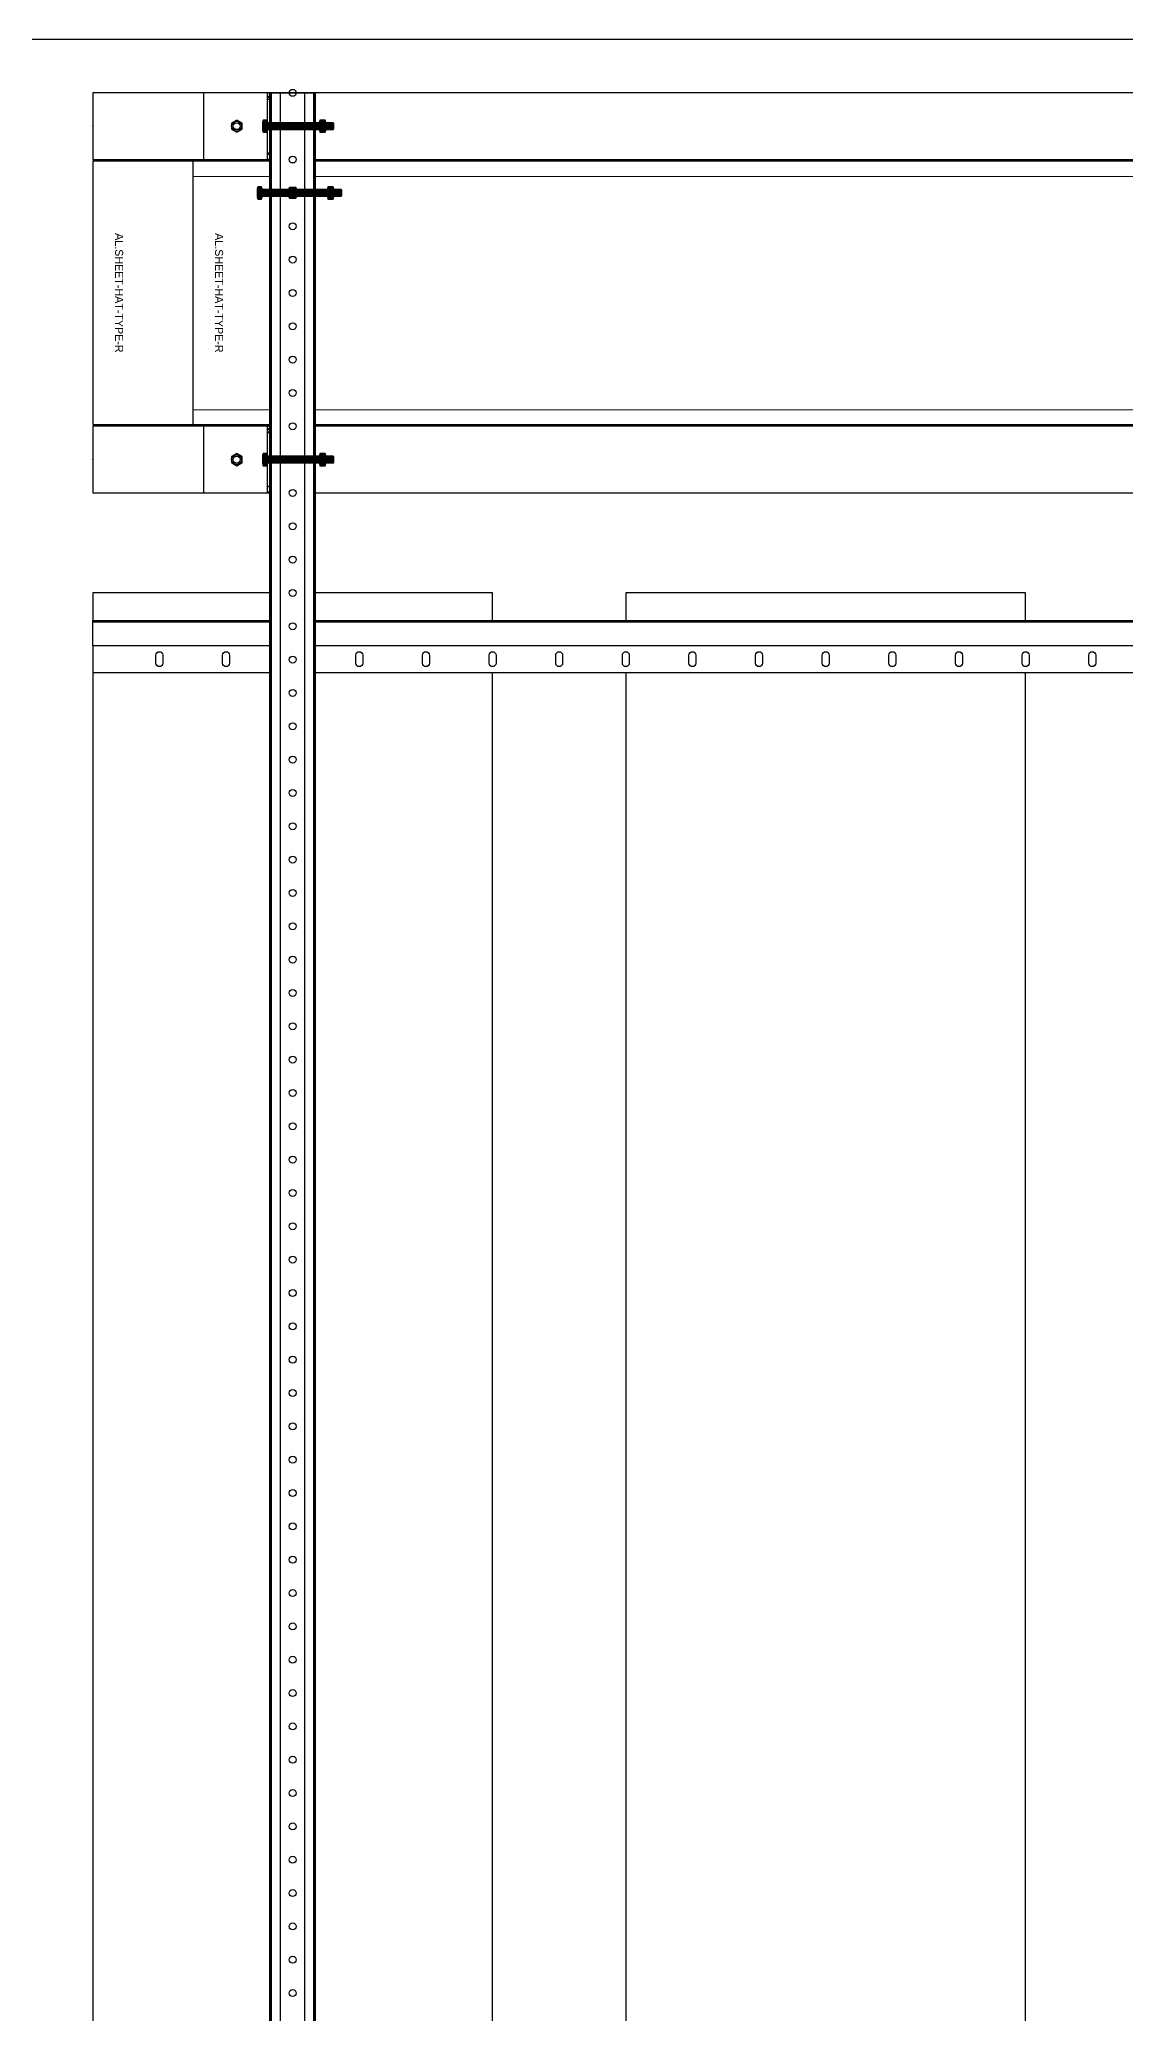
# Model space of a CAD drawing. Header units: millimetres. Extents: x -962357 to -591296, y -223672 to 59420.
# Drawn here: x -784570 to -783755, y -177807 to -176326 of the extents above; entities that cross this region are included whole.
import ezdxf
from ezdxf.enums import TextEntityAlignment as Align

# ---------------------------------------------------------------- set-up
doc = ezdxf.new("R2010")
doc.units = ezdxf.units.MM
for name, color, linetype in [('000 - H A T C H', 8, 'Continuous'), ('000 - WIPEOUT', 250, 'Continuous'), ('001 - ASCESSORIES', 251, 'Continuous'), ('A04_TUBE SERIES', 2, 'Continuous'), ('A11_ALU.SOLID SHEET', 2, 'Continuous')]:
    doc.layers.add(name, color=color, linetype=linetype)
doc.layers.add('A-GLAZ-CURT', color=2, linetype='Continuous', lineweight=9)
pattern_1 = [(110, (-0.5, 0), (-0.939693, -0.34202), []), (110, (-0.2012, 0.6409), (-0.939693, -0.34202), [1.25, -0.25, 0, -0.25])]

# ---------------------------------------------------------------- blocks, each defined once
blk = doc.blocks.new('*U4624')
at = {"layer": 'A11_ALU.SOLID SHEET', "color": 0}
blk.add_lwpolyline([(1100, -98.8), (1100, 98.8), (0, 98.8), (0, -98.8)], close=True, dxfattribs=at)
at = {"layer": 'Defpoints', "color": 250}
blk.add_point((0, 0), dxfattribs=at)
blk.add_text('AL.SHEET-HAT-TYPE-R', height=6, rotation=270, dxfattribs=at).set_placement((15, 0), align=Align.BOTTOM_CENTER)
blk = doc.blocks.new('*U4643')
blk.add_attdef('EXTR.OVL-LENGTH_', (-25, -59.1), '', height=5)
blk.add_wipeout([(-25, 0), (25, 0), (25, 67400), (-25, 67400)]).dxf.layer = '000 - WIPEOUT'
blk.add_point((0, 0))
at = {"layer": 'A04_TUBE SERIES', "color": 0}
blk.add_lwpolyline([(-25, 0), (25, 0), (25, 67400), (-25, 67400)], close=True, dxfattribs=at)
blk = doc.blocks.new('*U4645')
blk.add_attdef('EXTR.OVL-LENGTH_', (-25, -59.1), '', height=5)
blk.add_wipeout([(-25, 0), (25, 0), (25, 67400), (-25, 67400)]).dxf.layer = '000 - WIPEOUT'
blk.add_point((0, 0))
at = {"layer": 'A04_TUBE SERIES', "color": 0}
blk.add_lwpolyline([(-25, 0), (25, 0), (25, 67400), (-25, 67400)], close=True, dxfattribs=at)
blk = doc.blocks.new('*U4717')
at = {"color": 3}
for points in [[(-1050, -32850), (1050, -32850), (1050, -33150), (-1050, -33150)], [(-1050, -33250), (1050, -33250), (1050, -33550), (-1050, -33550)]]:
    blk.add_wipeout(points, dxfattribs=at).dxf.layer = '000 - WIPEOUT'
at = {"layer": 'A11_ALU.SOLID SHEET', "color": 0, "linetype": 'ByBlock'}
for points in [[(-1050, -33150), (1050, -33150), (1050, -32850), (-1050, -32850)], [(-1050, -33550), (1050, -33550), (1050, -33250), (-1050, -33250)]]:
    blk.add_lwpolyline(points, close=True, dxfattribs=at)
blk = doc.blocks.new('*U4943')
at = {"linetype": 'ByBlock'}
blk.add_wipeout([(-33525, 0), (-32400, 0), (-32400, 39), (-33525, 39)], dxfattribs=at).dxf.layer = '001 - ASCESSORIES'
at = {"color": 1, "linetype": 'ByBlock'}
blk.add_lwpolyline([(-32400, 20), (-33525, 20), (-33525, 39), (-32400, 39)], close=True, dxfattribs=at)
for points in [[(-33477.6, 7), (-33477.6, 13, -1), (-33472.4, 13), (-33472.4, 7, -1)], [(-33427.6, 7), (-33427.6, 13, -1), (-33422.4, 13), (-33422.4, 7, -1)], [(-33377.6, 7), (-33377.6, 13, -1), (-33372.4, 13), (-33372.4, 7, -1)], [(-33327.6, 7), (-33327.6, 13, -1), (-33322.4, 13), (-33322.4, 7, -1)], [(-33277.6, 7), (-33277.6, 13, -1), (-33272.4, 13), (-33272.4, 7, -1)], [(-33227.6, 7), (-33227.6, 13, -1), (-33222.4, 13), (-33222.4, 7, -1)], [(-33177.6, 7), (-33177.6, 13, -1), (-33172.4, 13), (-33172.4, 7, -1)], [(-33127.6, 7), (-33127.6, 13, -1), (-33122.4, 13), (-33122.4, 7, -1)], [(-33077.6, 7), (-33077.6, 13, -1), (-33072.4, 13), (-33072.4, 7, -1)], [(-33027.6, 7), (-33027.6, 13, -1), (-33022.4, 13), (-33022.4, 7, -1)], [(-32977.6, 7), (-32977.6, 13, -1), (-32972.4, 13), (-32972.4, 7, -1)], [(-32927.6, 7), (-32927.6, 13, -1), (-32922.4, 13), (-32922.4, 7, -1)], [(-32877.6, 7), (-32877.6, 13, -1), (-32872.4, 13), (-32872.4, 7, -1)], [(-32827.6, 7), (-32827.6, 13, -1), (-32822.4, 13), (-32822.4, 7, -1)], [(-32777.6, 7), (-32777.6, 13, -1), (-32772.4, 13), (-32772.4, 7, -1)]]:
    blk.add_lwpolyline(points, format="xyb", close=True, dxfattribs=at)
at = {"layer": '001 - ASCESSORIES'}
blk.add_lwpolyline([(-33525, 39), (-32400, 39), (-32400, 37.8), (-33525, 37.8)], close=True, dxfattribs=at)
at = {"layer": '001 - ASCESSORIES', "color": 1, "linetype": 'ByBlock'}
blk.add_lwpolyline([(-33525, 0), (-32400, 0), (-32400, 20), (-33525, 20)], close=True, dxfattribs=at)
blk = doc.blocks.new('*U4945')
at = {"color": 6}
blk.add_wipeout([(1425, -17), (-1425, -17), (-1425, 17), (1425, 17)], dxfattribs=at).dxf.layer = '000 - WIPEOUT'
at = {"layer": '001 - ASCESSORIES', "color": 0, "linetype": 'ByBlock'}
for p, q in [((1425, 15.8), (-1425, 15.8)), ((1425, -15.8), (-1425, -15.8))]:
    blk.add_line(p, q, dxfattribs=at)
at = {"layer": '001 - ASCESSORIES', "color": 1}
blk.add_lwpolyline([(1425, 17), (1425, -17), (-1425, -17), (-1425, 17)], close=True, dxfattribs=at)
at = {"layer": '001 - ASCESSORIES', "color": 0, "linetype": 'ByBlock'}
for points in [[(-1425, 17), (-1425, 9), (1425, 9), (1425, 17)], [(-1425, -9), (-1425, -17), (1425, -17), (1425, -9)]]:
    blk.add_lwpolyline(points, close=True, dxfattribs=at)
at = {"layer": '001 - ASCESSORIES', "color": 1, "linetype": 'Continuous'}
for centre in [(-1425, 0), (-1400, 0), (-1375, 0), (-1350, 0), (-1325, 0), (-1300, 0), (-1275, 0), (-1250, 0), (-1225, 0), (-1200, 0), (-1175, 0), (-1150, 0), (-1125, 0), (-1100, 0), (-1075, 0), (-1050, 0), (-1025, 0), (-1000, 0), (-975, 0), (-950, 0), (-925, 0), (-900, 0), (-875, 0), (-850, 0), (-825, 0), (-800, 0), (-775, 0), (-750, 0), (-725, 0), (-700, 0), (-675, 0), (-650, 0), (-625, 0), (-600, 0), (-575, 0), (-550, 0), (-525, 0), (-500, 0), (-475, 0), (-450, 0), (-425, 0), (-400, 0), (-375, 0), (-350, 0), (-325, 0), (-300, 0), (-275, 0), (-250, 0), (-225, 0), (-200, 0), (-175, 0), (-150, 0), (-125, 0), (-100, 0), (-75, 0), (-50, 0), (-25, 0), (0, 0)]:
    blk.add_circle(centre, 2.6, dxfattribs=at)
blk = doc.blocks.new('*U4663')
at = {"layer": '001 - ASCESSORIES', "color": 0}
blk.add_lwpolyline([(4.6, 0), (2.3, 4), (-2.3, 4), (-4.6, 0), (-2.3, -4), (2.3, -4)], close=True, dxfattribs=at)
at = {"layer": '001 - ASCESSORIES', "color": 8}
blk.add_circle((0, 0), 3.85, dxfattribs=at)
at = {"layer": '001 - ASCESSORIES', "color": 0}
blk.add_circle((0, 0), 2.6, dxfattribs=at)
blk = doc.blocks.new('*U4664')
at = {"layer": '000 - H A T C H'}
h = blk.add_hatch(color=250, dxfattribs=at)
h.dxf.hatch_style = 1
h.paths.add_polyline_path([(4, -2.3), (4, 2.3), (0, 4.6), (-4, 2.3), (-4, -2.3), (0, -4.6)])
h.paths.add_polyline_path([(0, -2.6, -1), (0, 2.6, -1)], flags=16)
at = {"layer": '001 - ASCESSORIES', "color": 0, "rotation": 270}
blk.add_blockref('*U4663', (0, 0), dxfattribs=at)
blk = doc.blocks.new('*U4682')
at = {"color": 1}
for p, q in [((-3.5, 3.5), (3.5, 3.5)), ((-3.5, 0), (3.5, 0))]:
    blk.add_line(p, q, dxfattribs=at)
at = {"color": 0}
for points in [[(-2.3, 3.2, 0.249855), (-4.6, 3.2), (-4.6, 0.3, 0.249855), (-2.3, 0.3)], [(2.3, 3.2, 0.062432), (0, 3.5, 0.062432), (-2.3, 3.2), (-2.3, 0.3, 0.061701), (0, 0, 0.061701), (2.3, 0.3)], [(4.6, 3.2, 0.249855), (2.3, 3.2), (2.3, 0.3, 0.249855), (4.6, 0.3)]]:
    blk.add_lwpolyline(points, format="xyb", close=True, dxfattribs=at)
blk = doc.blocks.new('*U4696')
at = {"layer": '000 - H A T C H'}
h = blk.add_hatch(dxfattribs=at)
h.set_pattern_fill('ANSI35', color=8, scale=4, angle=65)
h.set_pattern_definition(pattern_1)
h.paths.add_polyline_path([(0, -2.5), (59.5, -2.5), (59.5, 2.5), (0, 2.5)])
at = {"color": 8}
blk.add_line((59.5, -2.5), (59.5, 2.5), dxfattribs=at)
at = {"color": 1}
blk.add_lwpolyline([(59.5, 2.5), (0, 2.5), (0, -2.5), (59.5, -2.5), (60, -2), (60, 2)], close=True, dxfattribs=at)
blk = doc.blocks.new('*U4748')
at = {"layer": '000 - H A T C H'}
h = blk.add_hatch(color=250, dxfattribs=at)
h.dxf.hatch_style = 1
edge = h.paths.add_edge_path()
edge.add_line((-0.3, -4.6), (-3.2, -4.6))
edge.add_arc((-1, -3.5), 2.45, 180, 208.0569, ccw=False)
edge.add_line((-3.5, -3.5), (-3.5, 0))
edge.add_arc((5.9, 0), 9.36, 179.9761, 180.0239, ccw=False)
edge.add_line((-3.5, 0), (-3.5, 0))
edge.add_arc((5.9, 0), 9.36, 179.9761, 180.0239, ccw=False)
edge.add_line((-3.5, 0), (-3.5, 3.5))
edge.add_arc((-1, 3.5), 2.45, 151.9431, 180, ccw=False)
edge.add_line((-3.2, 4.6), (-0.3, 4.6))
edge.add_arc((-2.5, 3.5), 2.45, 360, 388.0569, ccw=False)
edge.add_line((0, 3.5), (0, -3.5))
edge.add_arc((-2.5, -3.5), 2.45, 331.9431, 360, ccw=False)
blk.add_blockref('*U4696', (0, 0))
at = {"layer": '001 - ASCESSORIES', "rotation": 90}
blk.add_blockref('*U4682', (0, 0), dxfattribs=at)
blk = doc.blocks.new('*U4662')
at = {"color": 1}
for p, q in [((-3.5, 4.5), (3.5, 4.5)), ((-3.5, 0), (3.5, 0))]:
    blk.add_line(p, q, dxfattribs=at)
at = {"color": 0}
for points in [[(-2.3, 4.2, 0.249893), (-4.6, 4.2), (-4.6, 0.3, 0.249893), (-2.3, 0.3)], [(2.3, 4.2, 0.062422), (0, 4.5, 0.062422), (-2.3, 4.2), (-2.3, 0.3, 0.061692), (0, 0, 0.061692), (2.3, 0.3)], [(4.6, 4.2, 0.249893), (2.3, 4.2), (2.3, 0.3, 0.249893), (4.6, 0.3)]]:
    blk.add_lwpolyline(points, format="xyb", close=True, dxfattribs=at)
blk = doc.blocks.new('*U4707')
at = {"layer": '000 - H A T C H'}
h = blk.add_hatch(color=250, dxfattribs=at)
h.dxf.hatch_style = 1
edge = h.paths.add_edge_path()
edge.add_line((0.3, 4.6), (4.2, 4.6))
edge.add_arc((2, 3.5), 2.45, 0, 28.0609, ccw=False)
edge.add_line((4.5, 3.5), (4.5, 0))
edge.add_arc((-4.9, 0), 9.36, -0.0239, 0.0239, ccw=False)
edge.add_line((4.5, 0), (4.5, 0))
edge.add_arc((-4.9, 0), 9.36, -0.0239, 0.0239, ccw=False)
edge.add_line((4.5, 0), (4.5, -3.5))
edge.add_arc((2, -3.5), 2.45, -28.0609, 0, ccw=False)
edge.add_line((4.2, -4.6), (0.3, -4.6))
edge.add_arc((2.5, -3.5), 2.45, 180, 208.0609, ccw=False)
edge.add_line((0, -3.5), (0, 3.5))
edge.add_arc((2.5, 3.5), 2.45, 151.9391, 180, ccw=False)
at = {"layer": '001 - ASCESSORIES', "color": 0, "rotation": 270}
blk.add_blockref('*U4662', (0, 0), dxfattribs=at)
blk = doc.blocks.new('*U4821')
at = {"layer": '001 - ASCESSORIES'}
blk.add_blockref('*U4748', (-23, 0), dxfattribs=at)
at = {"layer": '001 - ASCESSORIES', "color": 2}
for rotation in [90, 90, 270, 270]:
    blk.add_blockref('*U4664', (0, 0), dxfattribs=dict(at, rotation=rotation))
at = {"layer": '001 - ASCESSORIES', "color": 1}
blk.add_blockref('*U4707', (26.2, 0), dxfattribs=at)
blk = doc.blocks.new('000 - ASSCESSORIES_FAMELINE_AL.EXTR._L-PROFILE_50x68mm._non-code_TOP_VIEW')
blk.add_wipeout([(-50, -25), (0, -25), (0, 25), (-50, 25)]).dxf.layer = '000 - WIPEOUT'
at = {"layer": '000 - H A T C H'}
h = blk.add_hatch(dxfattribs=at)
h.set_pattern_fill('ANSI32', color=8, scale=0.5)
h.set_pattern_definition([(45, (-14193.569, 11847.092), (-3.367596, 3.367596), []), (45, (-14191.324, 11847.092), (-3.367596, 3.367596), [])])
h.paths.add_polyline_path([(-2, 20), (0, 20), (0, 25), (-2, 25)])
h.paths.add_polyline_path([(0, -20), (-2, -20), (-2, -25), (0, -25)])
at = {"layer": '001 - ASCESSORIES', "color": 0}
for p, q in [((0, 20), (-2, 20)), ((-2, -20), (0, -20))]:
    blk.add_line(p, q, dxfattribs=at)
at = {"layer": '001 - ASCESSORIES', "color": 1}
blk.add_line((-2, -20), (-2, 20), dxfattribs=at)
at = {"layer": '001 - ASCESSORIES'}
blk.add_lwpolyline([(-50, -25), (0, -25), (0, 25), (-50, 25)], close=True, dxfattribs=at)
at = {"layer": '001 - ASCESSORIES', "color": 0}
for points in [[(-2, 25), (0, 25), (0, 20), (-2, 20)], [(-2, -20), (0, -20), (0, -25), (-2, -25)]]:
    blk.add_lwpolyline(points, close=True, dxfattribs=at)
at = {"layer": '001 - ASCESSORIES', "color": 1}
blk.add_circle((-25, 0), 2.6, dxfattribs=at)
blk = doc.blocks.new('*U4738')
at = {"layer": '001 - ASCESSORIES', "color": 0}
blk.add_blockref('000 - ASSCESSORIES_FAMELINE_AL.EXTR._L-PROFILE_50x68mm._non-code_TOP_VIEW', (0, 0), dxfattribs=at)
blk = doc.blocks.new('*U4683')
blk.add_circle((0, 0), 3.66)
at = {"layer": '001 - ASCESSORIES', "color": 0}
blk.add_lwpolyline([(4.6, 0), (2.3, 4), (-2.3, 4), (-4.6, 0), (-2.3, -4), (2.3, -4)], close=True, dxfattribs=at)
at = {"layer": '001 - ASCESSORIES', "color": 8}
blk.add_circle((0, 0), 3.85, dxfattribs=at)
blk = doc.blocks.new('*U4715')
at = {"layer": '001 - ASCESSORIES', "rotation": 90}
blk.add_blockref('*U4683', (0, 0), dxfattribs=at)
blk = doc.blocks.new('*U4751')
at = {"layer": '001 - ASCESSORIES'}
blk.add_blockref('*U4715', (0, 0), dxfattribs=at)
blk = doc.blocks.new('*U4694')
at = {"layer": '000 - H A T C H'}
h = blk.add_hatch(dxfattribs=at)
h.set_pattern_fill('ANSI35', color=8, scale=4, angle=65)
h.set_pattern_definition(pattern_1)
h.paths.add_polyline_path([(0, -2.5), (49.5, -2.5), (49.5, 2.5), (0, 2.5)])
at = {"color": 8}
blk.add_line((49.5, -2.5), (49.5, 2.5), dxfattribs=at)
at = {"color": 1}
blk.add_lwpolyline([(49.5, 2.5), (0, 2.5), (0, -2.5), (49.5, -2.5), (50, -2), (50, 2)], close=True, dxfattribs=at)
blk = doc.blocks.new('*U4746')
at = {"layer": '000 - H A T C H'}
h = blk.add_hatch(color=250, dxfattribs=at)
h.dxf.hatch_style = 1
edge = h.paths.add_edge_path()
edge.add_line((-0.3, -4.6), (-3.2, -4.6))
edge.add_arc((-1, -3.5), 2.45, 180, 208.0569, ccw=False)
edge.add_line((-3.5, -3.5), (-3.5, 0))
edge.add_arc((5.9, 0), 9.36, 179.9761, 180.0239, ccw=False)
edge.add_line((-3.5, 0), (-3.5, 0))
edge.add_arc((5.9, 0), 9.36, 179.9761, 180.0239, ccw=False)
edge.add_line((-3.5, 0), (-3.5, 3.5))
edge.add_arc((-1, 3.5), 2.45, 151.9431, 180, ccw=False)
edge.add_line((-3.2, 4.6), (-0.3, 4.6))
edge.add_arc((-2.5, 3.5), 2.45, 360, 388.0569, ccw=False)
edge.add_line((0, 3.5), (0, -3.5))
edge.add_arc((-2.5, -3.5), 2.45, 331.9431, 360, ccw=False)
blk.add_blockref('*U4694', (0, 0))
at = {"layer": '001 - ASCESSORIES', "rotation": 90}
blk.add_blockref('*U4682', (0, 0), dxfattribs=at)
blk = doc.blocks.new('*U4752')
at = {"layer": '001 - ASCESSORIES'}
for name, p in [('*U4746', (0, 0)), ('*U4707', (39.2, 0))]:
    blk.add_blockref(name, p, dxfattribs=at)
blk = doc.blocks.new('*U4794')
at = {"color": 2}
blk.add_blockref('*U4738', (0, 0), dxfattribs=at)
for name, p in [('*U4751', (-25, 0)), ('*U4752', (-2, 0))]:
    blk.add_blockref(name, p)
blk = doc.blocks.new('*U4956')
blk.add_lwpolyline([(27650, -552), (-107450, -552), (-107450, -3555), (27650, -3555)], close=True)
at = {"layer": 'A11_ALU.SOLID SHEET', "color": 1}
blk.add_blockref('*U4624', (-39850, -742), dxfattribs=at)
at = {"layer": 'A04_TUBE SERIES', "color": 0, "linetype": 'ByBlock', "rotation": 270}
for name, p in [('*U4643', (-39850, -617)), ('*U4645', (-39850, -867))]:
    blk.add_blockref(name, p, dxfattribs=at)
at = {"layer": 'A11_ALU.SOLID SHEET', "color": 0, "linetype": 'ByBlock', "rotation": 270}
blk.add_blockref('*U4717', (-6300, -2017), dxfattribs=at)
at = {"layer": '001 - ASCESSORIES', "linetype": 'ByBlock'}
blk.add_blockref('*U4943', (-6325, -1026.7), dxfattribs=at)
at = {"layer": '001 - ASCESSORIES', "linetype": 'ByBlock', "rotation": 270}
blk.add_blockref('*U4945', (-39700, -2017), dxfattribs=at)
at = {"layer": '001 - ASCESSORIES', "linetype": 'ByBlock'}
for name, p in [('*U4794', (-39717, -617)), ('*U4821', (-39700, -667)), ('*U4794', (-39717, -867))]:
    blk.add_blockref(name, p, dxfattribs=at)
blk.add_blockref('*U4794', (-39717, -617), dxfattribs=at)
blk = doc.blocks.new('DPA_CP_Metal Ceiling Panel1 - Horizontal with Gap-16029635-4160-01 UPPER PLATFORM LEVEL - REFLECTED CEILING PLAN')
at = {"layer": 'A-GLAZ-CURT'}
for p, q in [((-784457.4, 2701.5), (-784457.4, 2976.5)), ((-784457.4, 2701.5), (-784457.4, 2976.5)), ((-784457.4, 2976.5), (-783432.4, 2976.5)), ((-784457.4, 2976.5), (-783432.4, 2976.5)), ((-784457.4, 2701.5), (-784457.4, 2976.5)), ((-783432.4, 2701.5), (-783432.4, 2976.5)), ((-783432.4, 2976.5), (-783432.4, 2701.5)), ((-783432.4, 2976.5), (-783432.4, 2701.5)), ((-784457.4, 2926.5), (-783432.4, 2926.5)), ((-784457.4, 2751.5), (-783432.4, 2751.5)), ((-784457.4, 2701.5), (-783432.4, 2701.5)), ((-783432.4, 2701.5), (-784457.4, 2701.5)), ((-783432.4, 2701.5), (-784457.4, 2701.5))]:
    blk.add_line(p, q, dxfattribs=at)
blk = doc.blocks.new('*U432')
at = {"layer": 'A11_ALU.SOLID SHEET', "color": 0}
blk.add_lwpolyline([(1025, -98.8), (1025, 98.8), (0, 98.8), (0, -98.8)], close=True, dxfattribs=at)
at = {"layer": 'Defpoints', "color": 250}
blk.add_point((0, 0), dxfattribs=at)
blk.add_text('AL.SHEET-HAT-TYPE-R', height=6, rotation=270, dxfattribs=at).set_placement((15, 0), align=Align.BOTTOM_CENTER)
blk = doc.blocks.new('*U712')
at = {"layer": 'A11_ALU.SOLID SHEET', "color": 0}
blk.add_lwpolyline([(1100, -98.8), (1100, 98.8), (0, 98.8), (0, -98.8)], close=True, dxfattribs=at)
at = {"layer": 'Defpoints', "color": 250}
blk.add_point((0, 0), dxfattribs=at)
blk.add_text('AL.SHEET-HAT-TYPE-R', height=6, rotation=270, dxfattribs=at).set_placement((15, 0), align=Align.BOTTOM_CENTER)
blk = doc.blocks.new('*U723')
blk.add_attdef('EXTR.OVL-LENGTH_', (-25, -59.1), '', height=5)
blk.add_wipeout([(-25, 0), (25, 0), (25, 67400), (-25, 67400)]).dxf.layer = '000 - WIPEOUT'
blk.add_point((0, 0))
at = {"layer": 'A04_TUBE SERIES', "color": 0}
blk.add_lwpolyline([(-25, 0), (25, 0), (25, 67400), (-25, 67400)], close=True, dxfattribs=at)
blk = doc.blocks.new('*U745')
blk.add_attdef('EXTR.OVL-LENGTH_', (-25, -59.1), '', height=5)
blk.add_wipeout([(-25, 0), (25, 0), (25, 67400), (-25, 67400)]).dxf.layer = '000 - WIPEOUT'
blk.add_point((0, 0))
at = {"layer": 'A04_TUBE SERIES', "color": 0}
blk.add_lwpolyline([(-25, 0), (25, 0), (25, 67400), (-25, 67400)], close=True, dxfattribs=at)
blk = doc.blocks.new('*U695')
at = {"color": 3}
for points in [[(-1050, -32850), (1050, -32850), (1050, -33150), (-1050, -33150)], [(-1050, -33250), (1050, -33250), (1050, -33550), (-1050, -33550)]]:
    blk.add_wipeout(points, dxfattribs=at).dxf.layer = '000 - WIPEOUT'
at = {"layer": 'A11_ALU.SOLID SHEET', "color": 0, "linetype": 'ByBlock'}
for points in [[(-1050, -33150), (1050, -33150), (1050, -32850), (-1050, -32850)], [(-1050, -33550), (1050, -33550), (1050, -33250), (-1050, -33250)]]:
    blk.add_lwpolyline(points, close=True, dxfattribs=at)
blk = doc.blocks.new('*U655')
at = {"linetype": 'ByBlock'}
blk.add_wipeout([(-33525, 0), (-32400, 0), (-32400, 39), (-33525, 39)], dxfattribs=at).dxf.layer = '001 - ASCESSORIES'
at = {"color": 1, "linetype": 'ByBlock'}
blk.add_lwpolyline([(-32400, 20), (-33525, 20), (-33525, 39), (-32400, 39)], close=True, dxfattribs=at)
for points in [[(-33477.6, 7), (-33477.6, 13, -1), (-33472.4, 13), (-33472.4, 7, -1)], [(-33427.6, 7), (-33427.6, 13, -1), (-33422.4, 13), (-33422.4, 7, -1)], [(-33377.6, 7), (-33377.6, 13, -1), (-33372.4, 13), (-33372.4, 7, -1)], [(-33327.6, 7), (-33327.6, 13, -1), (-33322.4, 13), (-33322.4, 7, -1)], [(-33277.6, 7), (-33277.6, 13, -1), (-33272.4, 13), (-33272.4, 7, -1)], [(-33227.6, 7), (-33227.6, 13, -1), (-33222.4, 13), (-33222.4, 7, -1)], [(-33177.6, 7), (-33177.6, 13, -1), (-33172.4, 13), (-33172.4, 7, -1)], [(-33127.6, 7), (-33127.6, 13, -1), (-33122.4, 13), (-33122.4, 7, -1)], [(-33077.6, 7), (-33077.6, 13, -1), (-33072.4, 13), (-33072.4, 7, -1)], [(-33027.6, 7), (-33027.6, 13, -1), (-33022.4, 13), (-33022.4, 7, -1)], [(-32977.6, 7), (-32977.6, 13, -1), (-32972.4, 13), (-32972.4, 7, -1)], [(-32927.6, 7), (-32927.6, 13, -1), (-32922.4, 13), (-32922.4, 7, -1)], [(-32877.6, 7), (-32877.6, 13, -1), (-32872.4, 13), (-32872.4, 7, -1)], [(-32827.6, 7), (-32827.6, 13, -1), (-32822.4, 13), (-32822.4, 7, -1)], [(-32777.6, 7), (-32777.6, 13, -1), (-32772.4, 13), (-32772.4, 7, -1)]]:
    blk.add_lwpolyline(points, format="xyb", close=True, dxfattribs=at)
at = {"layer": '001 - ASCESSORIES'}
blk.add_lwpolyline([(-33525, 39), (-32400, 39), (-32400, 37.8), (-33525, 37.8)], close=True, dxfattribs=at)
at = {"layer": '001 - ASCESSORIES', "color": 1, "linetype": 'ByBlock'}
blk.add_lwpolyline([(-33525, 0), (-32400, 0), (-32400, 20), (-33525, 20)], close=True, dxfattribs=at)
blk = doc.blocks.new('*U558')
at = {"color": 6}
blk.add_wipeout([(1425, -17), (-1425, -17), (-1425, 17), (1425, 17)], dxfattribs=at).dxf.layer = '000 - WIPEOUT'
at = {"layer": '001 - ASCESSORIES', "color": 0, "linetype": 'ByBlock'}
for p, q in [((1425, 15.8), (-1425, 15.8)), ((1425, -15.8), (-1425, -15.8))]:
    blk.add_line(p, q, dxfattribs=at)
at = {"layer": '001 - ASCESSORIES', "color": 1}
blk.add_lwpolyline([(1425, 17), (1425, -17), (-1425, -17), (-1425, 17)], close=True, dxfattribs=at)
at = {"layer": '001 - ASCESSORIES', "color": 0, "linetype": 'ByBlock'}
for points in [[(-1425, 17), (-1425, 9), (1425, 9), (1425, 17)], [(-1425, -9), (-1425, -17), (1425, -17), (1425, -9)]]:
    blk.add_lwpolyline(points, close=True, dxfattribs=at)
at = {"layer": '001 - ASCESSORIES', "color": 1, "linetype": 'Continuous'}
for centre in [(-1425, 0), (-1400, 0), (-1375, 0), (-1350, 0), (-1325, 0), (-1300, 0), (-1275, 0), (-1250, 0), (-1225, 0), (-1200, 0), (-1175, 0), (-1150, 0), (-1125, 0), (-1100, 0), (-1075, 0), (-1050, 0), (-1025, 0), (-1000, 0), (-975, 0), (-950, 0), (-925, 0), (-900, 0), (-875, 0), (-850, 0), (-825, 0), (-800, 0), (-775, 0), (-750, 0), (-725, 0), (-700, 0), (-675, 0), (-650, 0), (-625, 0), (-600, 0), (-575, 0), (-550, 0), (-525, 0), (-500, 0), (-475, 0), (-450, 0), (-425, 0), (-400, 0), (-375, 0), (-350, 0), (-325, 0), (-300, 0), (-275, 0), (-250, 0), (-225, 0), (-200, 0), (-175, 0), (-150, 0), (-125, 0), (-100, 0), (-75, 0), (-50, 0), (-25, 0), (0, 0)]:
    blk.add_circle(centre, 2.6, dxfattribs=at)
blk = doc.blocks.new('*U350')
at = {"layer": '001 - ASCESSORIES', "color": 0}
blk.add_lwpolyline([(4.6, 0), (2.3, 4), (-2.3, 4), (-4.6, 0), (-2.3, -4), (2.3, -4)], close=True, dxfattribs=at)
at = {"layer": '001 - ASCESSORIES', "color": 8}
blk.add_circle((0, 0), 3.85, dxfattribs=at)
at = {"layer": '001 - ASCESSORIES', "color": 0}
blk.add_circle((0, 0), 2.6, dxfattribs=at)
blk = doc.blocks.new('*U671')
at = {"layer": '000 - H A T C H'}
h = blk.add_hatch(color=250, dxfattribs=at)
h.dxf.hatch_style = 1
h.paths.add_polyline_path([(4, -2.3), (4, 2.3), (0, 4.6), (-4, 2.3), (-4, -2.3), (0, -4.6)])
h.paths.add_polyline_path([(0, -2.6, -1), (0, 2.6, -1)], flags=16)
at = {"layer": '001 - ASCESSORIES', "color": 0, "rotation": 270}
blk.add_blockref('*U350', (0, 0), dxfattribs=at)
blk = doc.blocks.new('*U351')
at = {"color": 1}
for p, q in [((-3.5, 3.5), (3.5, 3.5)), ((-3.5, 0), (3.5, 0))]:
    blk.add_line(p, q, dxfattribs=at)
at = {"color": 0}
for points in [[(-2.3, 3.2, 0.249855), (-4.6, 3.2), (-4.6, 0.3, 0.249855), (-2.3, 0.3)], [(2.3, 3.2, 0.062432), (0, 3.5, 0.062432), (-2.3, 3.2), (-2.3, 0.3, 0.061701), (0, 0, 0.061701), (2.3, 0.3)], [(4.6, 3.2, 0.249855), (2.3, 3.2), (2.3, 0.3, 0.249855), (4.6, 0.3)]]:
    blk.add_lwpolyline(points, format="xyb", close=True, dxfattribs=at)
blk = doc.blocks.new('*U365')
at = {"layer": '000 - H A T C H'}
h = blk.add_hatch(dxfattribs=at)
h.set_pattern_fill('ANSI35', color=8, scale=4, angle=65)
h.set_pattern_definition(pattern_1)
h.paths.add_polyline_path([(0, -2.5), (59.5, -2.5), (59.5, 2.5), (0, 2.5)])
at = {"color": 8}
blk.add_line((59.5, -2.5), (59.5, 2.5), dxfattribs=at)
at = {"color": 1}
blk.add_lwpolyline([(59.5, 2.5), (0, 2.5), (0, -2.5), (59.5, -2.5), (60, -2), (60, 2)], close=True, dxfattribs=at)
blk = doc.blocks.new('*U583')
at = {"layer": '000 - H A T C H'}
h = blk.add_hatch(color=250, dxfattribs=at)
h.dxf.hatch_style = 1
edge = h.paths.add_edge_path()
edge.add_line((-0.3, -4.6), (-3.2, -4.6))
edge.add_arc((-1, -3.5), 2.45, 180, 208.0569, ccw=False)
edge.add_line((-3.5, -3.5), (-3.5, 0))
edge.add_arc((5.9, 0), 9.36, 179.9761, 180.0239, ccw=False)
edge.add_line((-3.5, 0), (-3.5, 0))
edge.add_arc((5.9, 0), 9.36, 179.9761, 180.0239, ccw=False)
edge.add_line((-3.5, 0), (-3.5, 3.5))
edge.add_arc((-1, 3.5), 2.45, 151.9431, 180, ccw=False)
edge.add_line((-3.2, 4.6), (-0.3, 4.6))
edge.add_arc((-2.5, 3.5), 2.45, 360, 388.0569, ccw=False)
edge.add_line((0, 3.5), (0, -3.5))
edge.add_arc((-2.5, -3.5), 2.45, 331.9431, 360, ccw=False)
blk.add_blockref('*U365', (0, 0))
at = {"layer": '001 - ASCESSORIES', "rotation": 90}
blk.add_blockref('*U351', (0, 0), dxfattribs=at)
blk = doc.blocks.new('*U349')
at = {"color": 1}
for p, q in [((-3.5, 4.5), (3.5, 4.5)), ((-3.5, 0), (3.5, 0))]:
    blk.add_line(p, q, dxfattribs=at)
at = {"color": 0}
for points in [[(-2.3, 4.2, 0.249893), (-4.6, 4.2), (-4.6, 0.3, 0.249893), (-2.3, 0.3)], [(2.3, 4.2, 0.062422), (0, 4.5, 0.062422), (-2.3, 4.2), (-2.3, 0.3, 0.061692), (0, 0, 0.061692), (2.3, 0.3)], [(4.6, 4.2, 0.249893), (2.3, 4.2), (2.3, 0.3, 0.249893), (4.6, 0.3)]]:
    blk.add_lwpolyline(points, format="xyb", close=True, dxfattribs=at)
blk = doc.blocks.new('*U667')
at = {"layer": '000 - H A T C H'}
h = blk.add_hatch(color=250, dxfattribs=at)
h.dxf.hatch_style = 1
edge = h.paths.add_edge_path()
edge.add_line((0.3, 4.6), (4.2, 4.6))
edge.add_arc((2, 3.5), 2.45, 0, 28.0609, ccw=False)
edge.add_line((4.5, 3.5), (4.5, 0))
edge.add_arc((-4.9, 0), 9.36, -0.0239, 0.0239, ccw=False)
edge.add_line((4.5, 0), (4.5, 0))
edge.add_arc((-4.9, 0), 9.36, -0.0239, 0.0239, ccw=False)
edge.add_line((4.5, 0), (4.5, -3.5))
edge.add_arc((2, -3.5), 2.45, -28.0609, 0, ccw=False)
edge.add_line((4.2, -4.6), (0.3, -4.6))
edge.add_arc((2.5, -3.5), 2.45, 180, 208.0609, ccw=False)
edge.add_line((0, -3.5), (0, 3.5))
edge.add_arc((2.5, 3.5), 2.45, 151.9391, 180, ccw=False)
at = {"layer": '001 - ASCESSORIES', "color": 0, "rotation": 270}
blk.add_blockref('*U349', (0, 0), dxfattribs=at)
blk = doc.blocks.new('*U686')
at = {"layer": '001 - ASCESSORIES'}
blk.add_blockref('*U583', (-23, 0), dxfattribs=at)
at = {"layer": '001 - ASCESSORIES', "color": 2}
for rotation in [90, 90, 270, 270]:
    blk.add_blockref('*U671', (0, 0), dxfattribs=dict(at, rotation=rotation))
at = {"layer": '001 - ASCESSORIES', "color": 1}
blk.add_blockref('*U667', (26.2, 0), dxfattribs=at)
blk = doc.blocks.new('*U573')
at = {"layer": '001 - ASCESSORIES', "color": 0}
blk.add_blockref('000 - ASSCESSORIES_FAMELINE_AL.EXTR._L-PROFILE_50x68mm._non-code_TOP_VIEW', (0, 0), dxfattribs=at)
blk = doc.blocks.new('*U352')
blk.add_circle((0, 0), 3.66)
at = {"layer": '001 - ASCESSORIES', "color": 0}
blk.add_lwpolyline([(4.6, 0), (2.3, 4), (-2.3, 4), (-4.6, 0), (-2.3, -4), (2.3, -4)], close=True, dxfattribs=at)
at = {"layer": '001 - ASCESSORIES', "color": 8}
blk.add_circle((0, 0), 3.85, dxfattribs=at)
blk = doc.blocks.new('*U662')
at = {"layer": '001 - ASCESSORIES', "rotation": 90}
blk.add_blockref('*U352', (0, 0), dxfattribs=at)
blk = doc.blocks.new('*U569')
at = {"layer": '001 - ASCESSORIES'}
blk.add_blockref('*U662', (0, 0), dxfattribs=at)
blk = doc.blocks.new('*U363')
at = {"layer": '000 - H A T C H'}
h = blk.add_hatch(dxfattribs=at)
h.set_pattern_fill('ANSI35', color=8, scale=4, angle=65)
h.set_pattern_definition(pattern_1)
h.paths.add_polyline_path([(0, -2.5), (49.5, -2.5), (49.5, 2.5), (0, 2.5)])
at = {"color": 8}
blk.add_line((49.5, -2.5), (49.5, 2.5), dxfattribs=at)
at = {"color": 1}
blk.add_lwpolyline([(49.5, 2.5), (0, 2.5), (0, -2.5), (49.5, -2.5), (50, -2), (50, 2)], close=True, dxfattribs=at)
blk = doc.blocks.new('*U584')
at = {"layer": '000 - H A T C H'}
h = blk.add_hatch(color=250, dxfattribs=at)
h.dxf.hatch_style = 1
edge = h.paths.add_edge_path()
edge.add_line((-0.3, -4.6), (-3.2, -4.6))
edge.add_arc((-1, -3.5), 2.45, 180, 208.0569, ccw=False)
edge.add_line((-3.5, -3.5), (-3.5, 0))
edge.add_arc((5.9, 0), 9.36, 179.9761, 180.0239, ccw=False)
edge.add_line((-3.5, 0), (-3.5, 0))
edge.add_arc((5.9, 0), 9.36, 179.9761, 180.0239, ccw=False)
edge.add_line((-3.5, 0), (-3.5, 3.5))
edge.add_arc((-1, 3.5), 2.45, 151.9431, 180, ccw=False)
edge.add_line((-3.2, 4.6), (-0.3, 4.6))
edge.add_arc((-2.5, 3.5), 2.45, 360, 388.0569, ccw=False)
edge.add_line((0, 3.5), (0, -3.5))
edge.add_arc((-2.5, -3.5), 2.45, 331.9431, 360, ccw=False)
blk.add_blockref('*U363', (0, 0))
at = {"layer": '001 - ASCESSORIES', "rotation": 90}
blk.add_blockref('*U351', (0, 0), dxfattribs=at)
blk = doc.blocks.new('*U680')
at = {"layer": '001 - ASCESSORIES'}
for name, p in [('*U584', (0, 0)), ('*U667', (39.2, 0))]:
    blk.add_blockref(name, p, dxfattribs=at)
blk = doc.blocks.new('*U681')
at = {"color": 2}
blk.add_blockref('*U573', (0, 0), dxfattribs=at)
for name, p in [('*U569', (-25, 0)), ('*U680', (-2, 0))]:
    blk.add_blockref(name, p)

msp = doc.modelspace()

# ---------------------------------------------------------------- block references
at = {"layer": 'A-GLAZ-CURT'}
msp.add_blockref('DPA_CP_Metal Ceiling Panel1 - Horizontal with Gap-16029635-4160-01 UPPER PLATFORM LEVEL - REFLECTED CEILING PLAN', (2.5, -179355.5), dxfattribs=at)
msp.add_blockref('DPA_CP_Metal Ceiling Panel1 - Horizontal with Gap-16029635-4160-01 UPPER PLATFORM LEVEL - REFLECTED CEILING PLAN', (2.5, -179355.5), dxfattribs=at)

# ---------------------------------------------------------------- next in the draw order: block references
msp.add_blockref('*U4956', (-744680, -175774.4))

# ---------------------------------------------------------------- next in the draw order: linework, layer by layer
msp.add_lwpolyline([(-717030, -176326.4), (-852130, -176326.4), (-852130, -179329.4), (-717030, -179329.4)], close=True)

# ---------------------------------------------------------------- next in the draw order: block references
at = {"layer": 'A11_ALU.SOLID SHEET', "color": 1}
for name, p in [('*U712', (-784530, -176516.4)), ('*U432', (-784455, -176516.4))]:
    msp.add_blockref(name, p, dxfattribs=at)

# ---------------------------------------------------------------- next in the draw order: block references
at = {"layer": 'A04_TUBE SERIES', "color": 0, "linetype": 'ByBlock', "rotation": 270}
for name, p in [('*U723', (-784530, -176391.4)), ('*U745', (-784530, -176641.4))]:
    msp.add_blockref(name, p, dxfattribs=at)
at = {"layer": 'A11_ALU.SOLID SHEET', "color": 0, "linetype": 'ByBlock', "rotation": 270}
msp.add_blockref('*U695', (-750980, -177791.4), dxfattribs=at)

# ---------------------------------------------------------------- next in the draw order: block references
at = {"layer": '001 - ASCESSORIES', "linetype": 'ByBlock'}
msp.add_blockref('*U655', (-751005, -176801.1), dxfattribs=at)

# ---------------------------------------------------------------- next in the draw order: block references
at = {"layer": '001 - ASCESSORIES', "linetype": 'ByBlock', "rotation": 270}
msp.add_blockref('*U558', (-784380, -177791.4), dxfattribs=at)

# ---------------------------------------------------------------- next in the draw order: block references
at = {"layer": '001 - ASCESSORIES', "linetype": 'ByBlock'}
for name, p in [('*U681', (-784397, -176391.4)), ('*U686', (-784380, -176441.4)), ('*U681', (-784397, -176641.4))]:
    msp.add_blockref(name, p, dxfattribs=at)

# ---------------------------------------------------------------- next in the draw order: block references
msp.add_blockref('*U681', (-784397, -176391.4), dxfattribs=at)

doc.saveas('drawing.dxf')
